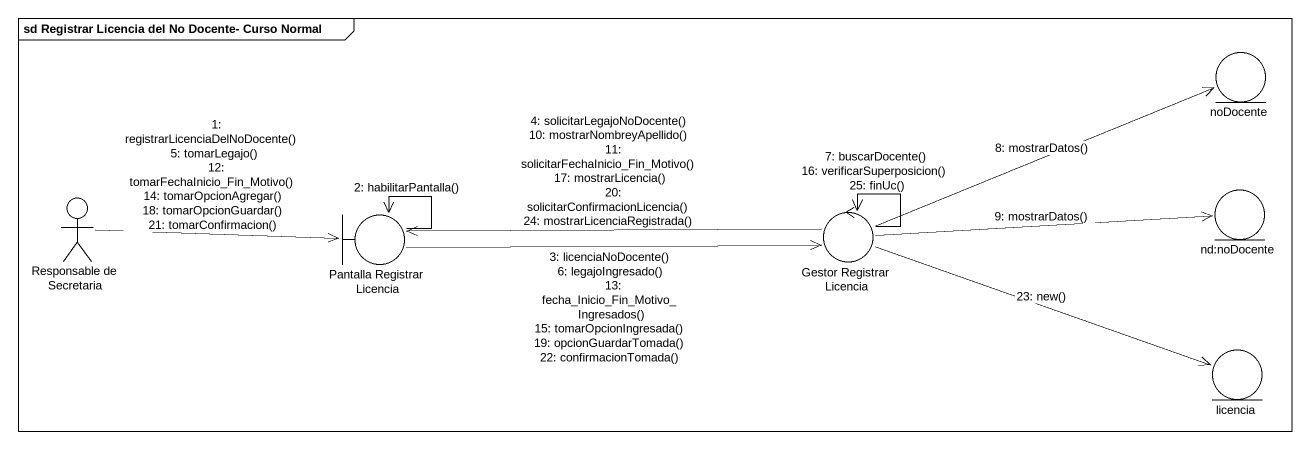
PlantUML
@startuml
mainframe sd Registrar Licencia del No Docente- Curso Normal
entity noDocente
actor "Responsable de Secretaria" as Responsable_de_Secretaria
boundary "Pantalla Registrar Licencia" as Pantalla_Registrar_Licencia
control "Gestor Registrar Licencia" as Gestor_Registrar_Licencia
entity "nd:noDocente" as nd_noDocente
entity licencia
Responsable_de_Secretaria -right-> Pantalla_Registrar_Licencia : 1: registrarLicenciaDelNoDocente()\n5: tomarLegajo()\n12: tomarFechaInicio_Fin_Motivo()\n14: tomarOpcionAgregar()\n18: tomarOpcionGuardar()\n21: tomarConfirmacion()
Pantalla_Registrar_Licencia --> Pantalla_Registrar_Licencia : 2: habilitarPantalla()
Pantalla_Registrar_Licencia -right-> Gestor_Registrar_Licencia : 3: licenciaNoDocente()\n6: legajoIngresado()\n13: fecha_Inicio_Fin_Motivo_Ingresados()\n15: tomarOpcionIngresada()\n19: opcionGuardarTomada()\n22: confirmacionTomada()
Gestor_Registrar_Licencia -left-> Pantalla_Registrar_Licencia : 4: solicitarLegajoNoDocente()\n10: mostrarNombreyApellido()\n11: solicitarFechaInicio_Fin_Motivo()\n17: mostrarLicencia()\n20: solicitarConfirmacionLicencia()\n24: mostrarLicenciaRegistrada()
Gestor_Registrar_Licencia --> Gestor_Registrar_Licencia : 7: buscarDocente()\n16: verificarSuperposicion()\n25: finUc()
Gestor_Registrar_Licencia -right-> noDocente : 8: mostrarDatos()
Gestor_Registrar_Licencia -right-> nd_noDocente : 9: mostrarDatos()
Gestor_Registrar_Licencia -right-> licencia : 23: new()
@enduml
